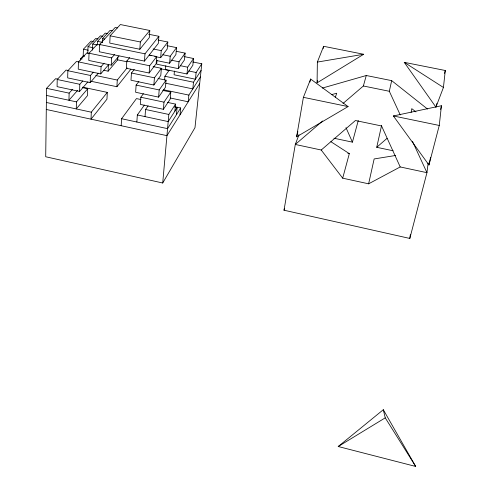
<?xml version="1.0" encoding="UTF-8"?>
<svg xmlns="http://www.w3.org/2000/svg" width="491" height="491" viewBox="0 0 491 491"><rect width="100%" height="100%" fill="white"/><g stroke="black" fill="none" stroke-linecap="round" stroke-linejoin="round"><path stroke-width="0.74" d="M57.852 79.149L55.636 78.677L46.553 88.312L45.706 156.758L162.717 183.008L194.982 127.672L201.783 63.799L192.767 61.946M317.082 82.832L317.364 62.075L323.612 46.301L363.69 54.274L317.082 82.832L317.481 80.598M68.286 70.526L66.07 70.06L57.22 79.505L57.085 86.649L79.573 91.443L87.969 81.77M104.061 63.229L101.066 66.678L76.486 61.467L67.856 70.716L67.672 77.891L90.172 82.654L98.341 73.165M72.502 89.344L69.133 93.137L68.949 100.256L77.566 90.393M87.705 88.754L76.479 101.876L76.258 108.934L87.441 95.677L87.705 88.754L82.451 87.637M80.53 60.197L80.579 58.711L83.188 55.906L83.421 49.21L91.087 41.084L93.278 41.532M79.573 91.443L79.806 84.292L82.783 80.917M87.772 53.433L88.024 46.657L95.69 38.488L97.912 38.942M100.182 44.951L97.224 44.343L89.049 53.218L88.773 60.448L111.285 65.137L119.012 56.029M90.172 82.654L90.454 75.473L93.345 72.165M92.492 50.15L92.738 44.043L100.397 35.825L102.644 36.285M107.302 92.394L91.301 112.181L91.019 119.178L106.958 99.194L107.302 92.394L82.684 87.165M97.414 44.847L97.562 41.367L105.221 33.106L107.412 33.554M117.453 27.926L115.201 27.471L99.599 44.503L99.28 51.764L144.471 61.099L158.335 43.368L158.894 36.309L148.669 34.241M89.086 53.353L86.87 52.893L78.462 61.958L78.235 69.157L100.741 73.883L101.066 66.678M102.337 42.152L102.496 38.623L110.15 30.319L112.378 30.773M103.613 70.244L108.118 71.189L108.45 64.517M110.125 35.812L109.763 43.098L139.831 49.26L149.289 37.641L149.81 30.491L120.375 24.55L110.125 35.812L140.328 41.968L149.81 30.491M111.285 65.137L111.66 57.901L114.563 54.526M117.846 56.938L117.687 59.847L108.118 71.189M91.093 81.273L116.907 86.729L117.281 80.045L127.114 67.887M121.179 125.727L121.596 118.724L136.461 98.587L140.96 99.544M129.618 57.637L126.819 61.044L126.377 68.28L149.147 73.018L156.15 63.701L156.715 56.569L149.221 55.029M134.227 69.507L131.453 73.018L130.987 80.229L153.861 85.029L160.79 75.436L161.373 68.323L153.112 66.616M138.867 81.469L136.117 85.084L135.633 92.265L158.605 97.126L165.461 87.251L166.068 80.168L158.041 78.492M139.831 49.26L140.328 41.968M136.848 122.02L137.339 114.955L144.385 105.068M143.384 93.732L140.819 97.236L140.316 104.393L163.38 109.309L170.168 99.151L170.8 92.093L162.736 90.399M144.471 61.099L144.992 53.826L158.894 36.309M145.029 116.606L145.557 109.481L148.092 105.878M149.147 73.018L149.694 65.776L156.715 56.569M153.861 85.029L154.426 77.811L161.373 68.323M156.991 60.356L156.69 64.18L178.38 68.66L184.469 59.902L185.119 53.114L176.269 51.309M154.782 56.49L160.667 57.699L161.238 50.634L167.805 42.017L158.059 40.041M158.605 97.126L159.194 89.939L166.068 80.168M164.589 79.978L164.902 76.265L169.254 70.158M165.792 65.757L165.473 69.532L186.985 73.988L192.853 65.211L193.528 58.509L184.021 56.563M167.805 42.017L167.216 48.983L160.667 57.699M163.38 109.309L163.994 102.153L170.8 92.093M156.488 60.528L169.61 63.235L170.217 56.256L176.545 47.621L166.879 45.651M162.717 183.008L168.83 114.452L175.563 104.11L167.468 102.392M174.428 71.054L174.09 74.779L195.43 79.211L196.124 72.502L201.783 63.799M176.545 47.621L175.925 54.495L169.61 63.235M178.38 68.66L179.019 61.78L185.119 53.114M174.913 111.138L175.563 104.11M176.435 114.685L177.085 107.75L174.888 107.284M180.037 114.796L180.694 107.983L174.698 106.713M186.985 73.988L187.654 67.193L193.528 58.509M200.383 76.983L188.875 95.101L188.2 101.79L170.426 98.034M201.083 70.416L193.497 82.218L192.81 88.908L165.835 83.261M439.261 125.457L441.427 105.731L393.371 115.956L428.956 165.001L439.261 125.457L393.371 115.956M443.428 87.466L445.294 70.501L404.253 62.339L435.928 107.136L443.428 87.466L404.253 62.339M428.146 162.926L426.955 172.672L409.813 238.442L284.007 210.216L295.3 144.464L298.982 134.687M409.813 238.442L410.329 234.661M411.139 112.378L411.765 108.658L415.969 111.917M296.619 136.805L303.395 97.328L310.643 79.039L348.088 106.584L296.619 136.805L297.877 131.619M323.213 48.535L323.612 46.301M428.956 165.001L430.533 157.501M440.636 109.481L441.427 105.731M322.642 120.976L295.3 144.464L321.224 150.019L342.693 178.178L368.624 183.818L374.148 158.943L395.691 155.463M393.113 150.774L376.732 147.3L381.587 125.438M400.257 114.931L389.32 91.277L391.683 80.641L366.286 75.51L322.397 88.067M309.925 81.997L310.643 79.039M435.928 107.136L436.867 103.472M444.545 73.435L445.294 70.501M342.693 178.178L349.322 153.634L330.86 141.684M333.929 138.223L352.428 142.144L358.258 120.571M343 103.484L363.365 85.993L366.286 75.51M335.285 97.519L336.697 93.241L331.628 94.622M284.007 210.216L284.51 208.779M199.69 83.495L166.94 135.657L46.289 109.468M180.694 107.983L167.566 128.654L121.596 118.724M177.085 107.75L168.198 121.584L137.339 114.955M116.907 86.729L130.913 69.176M100.741 73.883L108.689 64.591M376.732 147.3L387.068 138.327M321.224 150.019L355.423 120.522L381.568 125.978L400.214 166.946L426.955 172.672L412.483 141.365M338.213 446.515L383.311 409.709L415.699 466.45L338.213 446.515L385.239 417.847L383.311 409.709M368.624 183.818L400.214 166.946M317.364 62.075L363.69 54.274M363.365 85.993L389.32 91.277M102.496 38.623L104.687 39.071M153.118 48.971L161.238 50.634M97.562 41.367L102.594 42.398M162.877 54.753L170.217 56.256M99.599 44.503L144.992 53.826M149.638 55.434L151.105 55.735M92.738 44.043L97.157 44.951M170.758 60.08L179.019 61.78M88.024 46.657L93.118 47.707M180.203 65.659L187.654 67.193M83.421 49.21L88.27 50.217M188.734 70.974L196.124 72.502M303.395 97.328L348.088 106.584M89.049 53.218L111.66 57.901M126.819 61.044L149.694 65.776M117.251 59.761L127.022 61.78M160.956 68.814L169.174 70.514M83.188 55.906L84.673 56.213M80.579 58.711L82.046 59.018M164.902 76.265L193.497 82.218M131.453 73.018L154.426 77.811M95.8 75.528L117.281 80.045M163.583 89.779L188.875 95.101M67.856 70.716L90.454 75.473M136.117 85.084L159.194 89.939M57.22 79.505L79.806 84.292M140.819 97.236L163.994 102.153M46.553 88.312L69.133 93.137M145.557 109.481L168.83 114.452M347.837 153.315L349.322 153.634M46.467 95.426L76.479 101.876M46.375 102.478L91.301 112.181M391.683 80.641L427.532 109.057M385.239 417.847L415.699 466.45M345.983 127.648L352.428 142.144"/></g></svg>
